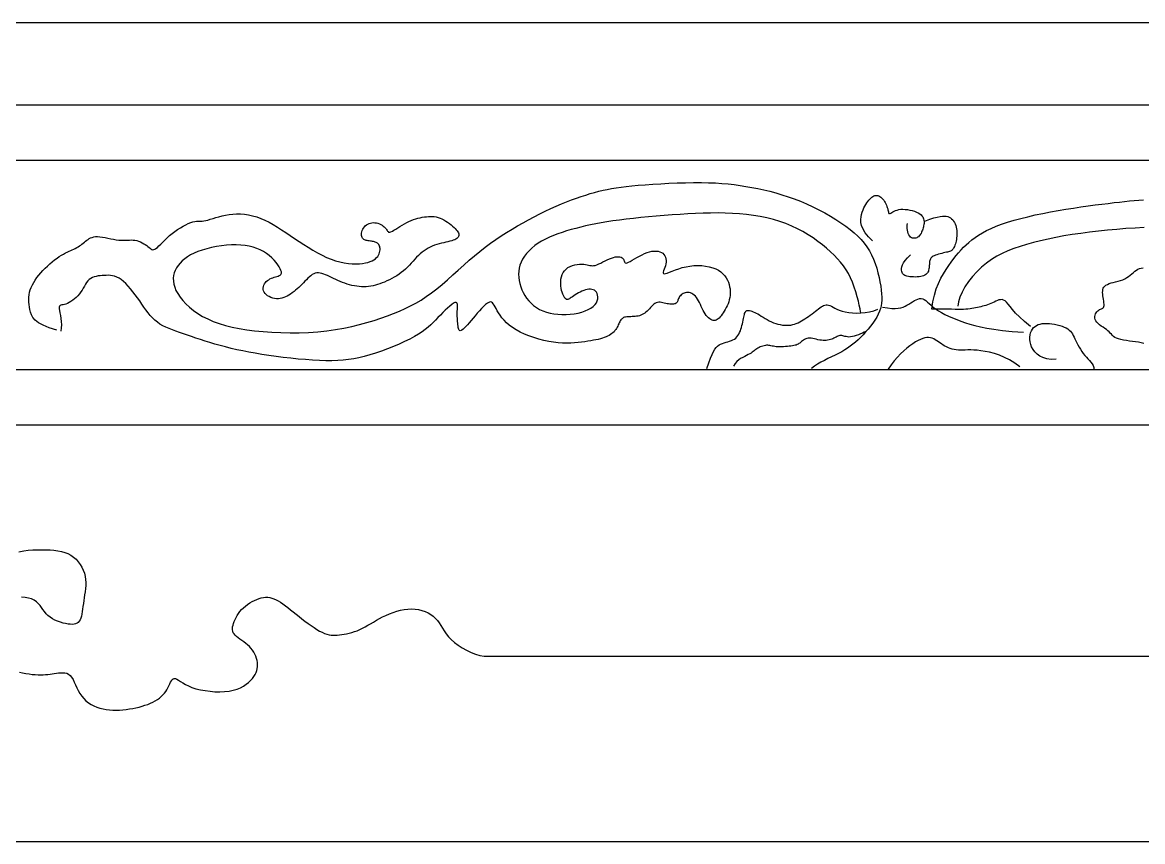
# Model space of a CAD drawing. Extents: x 1546 to 2300, y 2585 to 3453.
# Drawn here: x 1722.9 to 1977.7, y 2585 to 2771.3 of the extents above; entities that cross this region are included whole.
import ezdxf

# ---------------------------------------------------------------- set-up
doc = ezdxf.new("R2010")
doc.units = 0
doc.header["$LTSCALE"] = 100
doc.header["$MEASUREMENT"] = 0
doc.layers.add('4', color=4, linetype='CONTINUOUS')
doc.layers.add('7', color=7, linetype='CONTINUOUS')

msp = doc.modelspace()

# ---------------------------------------------------------------- linework, layer by layer
at = {"layer": '4'}
for p, q in [((1598.22, 2771.31), (2248.08, 2771.31)), ((1583.27, 2752.57), (2263.03, 2752.57)), ((1598.22, 2739.99), (2248.08, 2739.99)), ((1598.22, 2692.38), (2248.08, 2692.38)), ((1583.27, 2679.8), (2263.03, 2679.8)), ((1827.96, 2627.15), (2018.34, 2627.15)), ((1551.33, 2584.98), (2294.97, 2584.98))]:
    msp.add_line(p, q, dxfattribs=at)
for points in [[(1722.16, 2650.88), (1723.23, 2651.09), (1724.28, 2651.23), (1725.32, 2651.31), (1726.33, 2651.36), (1727.33, 2651.37), (1728.29, 2651.36), (1729.22, 2651.32), (1730.12, 2651.25), (1730.98, 2651.13), (1731.8, 2650.97), (1732.57, 2650.75), (1733.29, 2650.47), (1733.96, 2650.12), (1734.58, 2649.69), (1735.15, 2649.19), (1735.65, 2648.63), (1736.09, 2648.03), (1736.47, 2647.38), (1736.79, 2646.71), (1737.03, 2646.02), (1737.2, 2645.31), (1737.31, 2644.61), (1737.35, 2643.91), (1737.33, 2643.21), (1737.28, 2642.51), (1737.2, 2641.82), (1737.1, 2641.13), (1736.99, 2640.45), (1736.89, 2639.78), (1736.8, 2639.12), (1736.72, 2638.48), (1736.63, 2637.86), (1736.55, 2637.28), (1736.46, 2636.73), (1736.35, 2636.23), (1736.21, 2635.78), (1736.05, 2635.4), (1735.86, 2635.08), (1735.63, 2634.82), (1735.36, 2634.63), (1735.05, 2634.5), (1734.69, 2634.41), (1734.29, 2634.38), (1733.84, 2634.4), (1733.34, 2634.46), (1732.78, 2634.55), (1732.19, 2634.69), (1731.58, 2634.87), (1730.96, 2635.09), (1730.35, 2635.35), (1729.77, 2635.65), (1729.22, 2636), (1728.74, 2636.39), (1728.32, 2636.82), (1727.96, 2637.28), (1727.62, 2637.76), (1727.29, 2638.23), (1726.95, 2638.7), (1726.56, 2639.14), (1726.12, 2639.54), (1725.6, 2639.89), (1724.99, 2640.16), (1724.29, 2640.37), (1723.54, 2640.5), (1722.74, 2640.56)], [(1722.25, 2623.52), (1722.98, 2623.34), (1723.72, 2623.2), (1724.46, 2623.1), (1725.18, 2623.02), (1725.87, 2622.97), (1726.51, 2622.94), (1727.11, 2622.93), (1727.67, 2622.94), (1728.21, 2622.96), (1728.72, 2623), (1729.22, 2623.05), (1729.71, 2623.11), (1730.2, 2623.18), (1730.69, 2623.26), (1731.18, 2623.34), (1731.67, 2623.39), (1732.14, 2623.4), (1732.6, 2623.37), (1733.03, 2623.26), (1733.44, 2623.06), (1733.81, 2622.77), (1734.14, 2622.36), (1734.45, 2621.85), (1734.74, 2621.28), (1735.04, 2620.65), (1735.34, 2619.99), (1735.66, 2619.33), (1736.02, 2618.68), (1736.42, 2618.07), (1736.88, 2617.51), (1737.39, 2617.01), (1737.95, 2616.56), (1738.56, 2616.18), (1739.19, 2615.84), (1739.87, 2615.56), (1740.56, 2615.33), (1741.28, 2615.14), (1742.01, 2615.01), (1742.75, 2614.92), (1743.51, 2614.88), (1744.26, 2614.87), (1745.02, 2614.9), (1745.78, 2614.95), (1746.54, 2615.04), (1747.29, 2615.14), (1748.03, 2615.27), (1748.75, 2615.42), (1749.46, 2615.58), (1750.15, 2615.77), (1750.81, 2615.98), (1751.45, 2616.2), (1752.05, 2616.45), (1752.62, 2616.71), (1753.15, 2616.99), (1753.64, 2617.3), (1754.09, 2617.62), (1754.5, 2617.96), (1754.88, 2618.33), (1755.23, 2618.71), (1755.53, 2619.11), (1755.8, 2619.53), (1756.04, 2619.97), (1756.26, 2620.41), (1756.45, 2620.83), (1756.64, 2621.22), (1756.83, 2621.56), (1757.02, 2621.83), (1757.24, 2622.01), (1757.48, 2622.09), (1757.75, 2622.05), (1758.07, 2621.91), (1758.44, 2621.69), (1758.88, 2621.4), (1759.39, 2621.08), (1760, 2620.73), (1760.69, 2620.38), (1761.5, 2620.05), (1762.42, 2619.76), (1763.42, 2619.51), (1764.5, 2619.31), (1765.61, 2619.16), (1766.74, 2619.08), (1767.86, 2619.05), (1768.94, 2619.1), (1769.96, 2619.22), (1770.9, 2619.41), (1771.75, 2619.67), (1772.52, 2619.99), (1773.21, 2620.36), (1773.82, 2620.76), (1774.36, 2621.19), (1774.84, 2621.64), (1775.24, 2622.09), (1775.58, 2622.53), (1775.86, 2622.98), (1776.08, 2623.42), (1776.25, 2623.87), (1776.36, 2624.31), (1776.42, 2624.77), (1776.43, 2625.22), (1776.39, 2625.69), (1776.31, 2626.16), (1776.19, 2626.64), (1776.02, 2627.12), (1775.81, 2627.59), (1775.56, 2628.06), (1775.27, 2628.51), (1774.93, 2628.94), (1774.56, 2629.34), (1774.15, 2629.72), (1773.72, 2630.07), (1773.27, 2630.4), (1772.82, 2630.72), (1772.39, 2631.02), (1771.99, 2631.32), (1771.63, 2631.61), (1771.32, 2631.9), (1771.08, 2632.2), (1770.9, 2632.5), (1770.79, 2632.81), (1770.73, 2633.14), (1770.72, 2633.48), (1770.76, 2633.84), (1770.84, 2634.21), (1770.96, 2634.61), (1771.11, 2635.04), (1771.3, 2635.48), (1771.52, 2635.93), (1771.79, 2636.39), (1772.08, 2636.85), (1772.42, 2637.3), (1772.79, 2637.74), (1773.2, 2638.16), (1773.65, 2638.56), (1774.13, 2638.93), (1774.64, 2639.27), (1775.16, 2639.58), (1775.69, 2639.85), (1776.23, 2640.08), (1776.76, 2640.27), (1777.28, 2640.41), (1777.78, 2640.5), (1778.26, 2640.54), (1778.74, 2640.54), (1779.21, 2640.48), (1779.68, 2640.37), (1780.16, 2640.21), (1780.64, 2640), (1781.14, 2639.73), (1781.66, 2639.41), (1782.2, 2639.04), (1782.76, 2638.63), (1783.34, 2638.19), (1783.94, 2637.72), (1784.55, 2637.22), (1785.19, 2636.7), (1785.85, 2636.18), (1786.52, 2635.65), (1787.21, 2635.12), (1787.9, 2634.61), (1788.58, 2634.12), (1789.26, 2633.67), (1789.91, 2633.25), (1790.54, 2632.88), (1791.12, 2632.58), (1791.67, 2632.34), (1792.18, 2632.16), (1792.67, 2632.03), (1793.14, 2631.96), (1793.61, 2631.92), (1794.07, 2631.92), (1794.55, 2631.95), (1795.04, 2632), (1795.57, 2632.07), (1796.11, 2632.15), (1796.68, 2632.26), (1797.27, 2632.39), (1797.87, 2632.54), (1798.47, 2632.73), (1799.08, 2632.95), (1799.69, 2633.2), (1800.3, 2633.5), (1800.91, 2633.82), (1801.52, 2634.17), (1802.14, 2634.54), (1802.78, 2634.92), (1803.45, 2635.31), (1804.14, 2635.7), (1804.87, 2636.08), (1805.63, 2636.44), (1806.42, 2636.78), (1807.24, 2637.09), (1808.08, 2637.36), (1808.92, 2637.59), (1809.77, 2637.76), (1810.62, 2637.86), (1811.45, 2637.9), (1812.26, 2637.86), (1813.05, 2637.75), (1813.8, 2637.57), (1814.52, 2637.32), (1815.19, 2637.01), (1815.81, 2636.65), (1816.38, 2636.23), (1816.88, 2635.76), (1817.32, 2635.25), (1817.72, 2634.7), (1818.09, 2634.12), (1818.47, 2633.51), (1818.87, 2632.89), (1819.33, 2632.24), (1819.86, 2631.59), (1820.49, 2630.93), (1821.23, 2630.28), (1822.07, 2629.65), (1822.99, 2629.05), (1823.97, 2628.5), (1824.98, 2628.02), (1825.99, 2627.63), (1826.99, 2627.33), (1827.96, 2627.15)]]:
    msp.add_lwpolyline(points, dxfattribs=at)
at = {"layer": '7'}
for points in [[(1730.76, 2701.34), (1729.01, 2701.87), (1727.64, 2702.42), (1726.61, 2703), (1725.86, 2703.59), (1725.34, 2704.18), (1724.99, 2704.79), (1724.78, 2705.39), (1724.64, 2705.98), (1724.53, 2706.57), (1724.45, 2707.14), (1724.4, 2707.7), (1724.38, 2708.26), (1724.4, 2708.82), (1724.46, 2709.37), (1724.57, 2709.92), (1724.73, 2710.47), (1724.94, 2711.03), (1725.2, 2711.58), (1725.51, 2712.14), (1725.86, 2712.7), (1726.25, 2713.25), (1726.67, 2713.8), (1727.13, 2714.33), (1727.61, 2714.87), (1728.12, 2715.38), (1728.65, 2715.89), (1729.19, 2716.37), (1729.73, 2716.83), (1730.27, 2717.27), (1730.81, 2717.67), (1731.32, 2718.03), (1731.82, 2718.35), (1732.29, 2718.63), (1732.73, 2718.86), (1733.15, 2719.07), (1733.55, 2719.25), (1733.93, 2719.42), (1734.29, 2719.58), (1734.64, 2719.74), (1734.97, 2719.9), (1735.29, 2720.08), (1735.6, 2720.27), (1735.9, 2720.47), (1736.2, 2720.67), (1736.49, 2720.89), (1736.77, 2721.1), (1737.05, 2721.32), (1737.32, 2721.53), (1737.59, 2721.74), (1737.86, 2721.94), (1738.15, 2722.13), (1738.46, 2722.29), (1738.79, 2722.42), (1739.16, 2722.52), (1739.58, 2722.58), (1740.05, 2722.59), (1740.57, 2722.55), (1741.15, 2722.47), (1741.75, 2722.36), (1742.38, 2722.24), (1743.02, 2722.1), (1743.66, 2721.98), (1744.27, 2721.87), (1744.86, 2721.8), (1745.41, 2721.76), (1745.92, 2721.75), (1746.4, 2721.77), (1746.86, 2721.79), (1747.29, 2721.81), (1747.72, 2721.82), (1748.13, 2721.81), (1748.54, 2721.76), (1748.95, 2721.67), (1749.36, 2721.53), (1749.77, 2721.37), (1750.16, 2721.18), (1750.54, 2720.97), (1750.89, 2720.76), (1751.21, 2720.54), (1751.5, 2720.32), (1751.75, 2720.11), (1751.97, 2719.93), (1752.18, 2719.78), (1752.38, 2719.67), (1752.58, 2719.61), (1752.8, 2719.62), (1753.04, 2719.7), (1753.32, 2719.86), (1753.64, 2720.12), (1754, 2720.46), (1754.41, 2720.86), (1754.86, 2721.32), (1755.34, 2721.8), (1755.86, 2722.31), (1756.41, 2722.82), (1756.99, 2723.31), (1757.6, 2723.78), (1758.23, 2724.21), (1758.86, 2724.61), (1759.49, 2724.97), (1760.1, 2725.29), (1760.67, 2725.55), (1761.21, 2725.77), (1761.7, 2725.92), (1762.12, 2726.02), (1762.5, 2726.08), (1762.84, 2726.1), (1763.17, 2726.1), (1763.5, 2726.1), (1763.85, 2726.12), (1764.23, 2726.15), (1764.65, 2726.23), (1765.14, 2726.35), (1765.68, 2726.52), (1766.29, 2726.71), (1766.94, 2726.91), (1767.63, 2727.12), (1768.37, 2727.32), (1769.15, 2727.49), (1769.96, 2727.63), (1770.8, 2727.72), (1771.66, 2727.75), (1772.55, 2727.73), (1773.45, 2727.66), (1774.36, 2727.52), (1775.29, 2727.32), (1776.23, 2727.05), (1777.16, 2726.72), (1778.1, 2726.32), (1779.04, 2725.85), (1779.99, 2725.33), (1780.94, 2724.76), (1781.9, 2724.15), (1782.87, 2723.51), (1783.86, 2722.85), (1784.86, 2722.17), (1785.88, 2721.49), (1786.91, 2720.81), (1787.95, 2720.15), (1789, 2719.51), (1790.05, 2718.91), (1791.09, 2718.36), (1792.13, 2717.86), (1793.16, 2717.44), (1794.18, 2717.1), (1795.17, 2716.83), (1796.14, 2716.63), (1797.07, 2716.5), (1797.95, 2716.42), (1798.79, 2716.4), (1799.57, 2716.43), (1800.29, 2716.49), (1800.94, 2716.6), (1801.52, 2716.73), (1802.03, 2716.9), (1802.48, 2717.09), (1802.88, 2717.31), (1803.22, 2717.55), (1803.5, 2717.81), (1803.74, 2718.08), (1803.93, 2718.37), (1804.08, 2718.67), (1804.18, 2718.98), (1804.25, 2719.28), (1804.28, 2719.57), (1804.28, 2719.85), (1804.25, 2720.12), (1804.2, 2720.36), (1804.11, 2720.57), (1804.01, 2720.76), (1803.88, 2720.92), (1803.73, 2721.06), (1803.57, 2721.17), (1803.38, 2721.27), (1803.19, 2721.35), (1802.98, 2721.42), (1802.76, 2721.47), (1802.54, 2721.51), (1802.31, 2721.54), (1802.07, 2721.57), (1801.84, 2721.6), (1801.61, 2721.63), (1801.38, 2721.67), (1801.16, 2721.72), (1800.95, 2721.78), (1800.76, 2721.87), (1800.58, 2721.96), (1800.43, 2722.08), (1800.29, 2722.23), (1800.19, 2722.4), (1800.11, 2722.59), (1800.06, 2722.82), (1800.05, 2723.07), (1800.08, 2723.35), (1800.14, 2723.65), (1800.23, 2723.95), (1800.36, 2724.25), (1800.52, 2724.54), (1800.71, 2724.81), (1800.93, 2725.05), (1801.19, 2725.26), (1801.48, 2725.44), (1801.78, 2725.57), (1802.11, 2725.67), (1802.44, 2725.74), (1802.78, 2725.76), (1803.13, 2725.75), (1803.47, 2725.7), (1803.81, 2725.61), (1804.14, 2725.48), (1804.45, 2725.33), (1804.74, 2725.16), (1805.01, 2724.97), (1805.25, 2724.78), (1805.46, 2724.57), (1805.64, 2724.37), (1805.77, 2724.18), (1805.89, 2724), (1805.99, 2723.84), (1806.09, 2723.72), (1806.21, 2723.63), (1806.35, 2723.59), (1806.53, 2723.61), (1806.77, 2723.69), (1807.08, 2723.84), (1807.44, 2724.04), (1807.85, 2724.29), (1808.3, 2724.57), (1808.78, 2724.88), (1809.29, 2725.19), (1809.81, 2725.49), (1810.34, 2725.77), (1810.86, 2726.03), (1811.38, 2726.25), (1811.89, 2726.45), (1812.4, 2726.62), (1812.9, 2726.76), (1813.4, 2726.88), (1813.88, 2726.98), (1814.36, 2727.06), (1814.82, 2727.12), (1815.27, 2727.16), (1815.72, 2727.18), (1816.17, 2727.17), (1816.6, 2727.13), (1817.04, 2727.06), (1817.48, 2726.94), (1817.92, 2726.8), (1818.36, 2726.6), (1818.8, 2726.38), (1819.23, 2726.12), (1819.65, 2725.85), (1820.06, 2725.56), (1820.44, 2725.26), (1820.79, 2724.96), (1821.1, 2724.67), (1821.38, 2724.4), (1821.62, 2724.13), (1821.82, 2723.88), (1821.98, 2723.65), (1822.1, 2723.42), (1822.18, 2723.21), (1822.21, 2723.01), (1822.2, 2722.82), (1822.15, 2722.64), (1822.06, 2722.47), (1821.92, 2722.31), (1821.74, 2722.16), (1821.52, 2722.02), (1821.25, 2721.89), (1820.93, 2721.76), (1820.57, 2721.64), (1820.17, 2721.53), (1819.72, 2721.43), (1819.25, 2721.32), (1818.75, 2721.2), (1818.23, 2721.08), (1817.71, 2720.95), (1817.19, 2720.79), (1816.67, 2720.62), (1816.16, 2720.42), (1815.67, 2720.2), (1815.19, 2719.95), (1814.73, 2719.68), (1814.28, 2719.38), (1813.84, 2719.05), (1813.41, 2718.7), (1812.99, 2718.31), (1812.58, 2717.9), (1812.18, 2717.47), (1811.78, 2717.02), (1811.37, 2716.56), (1810.96, 2716.11), (1810.53, 2715.65), (1810.09, 2715.21), (1809.62, 2714.79), (1809.12, 2714.39), (1808.6, 2714.01), (1808.06, 2713.66), (1807.51, 2713.34), (1806.96, 2713.03), (1806.4, 2712.75), (1805.84, 2712.49), (1805.29, 2712.25), (1804.76, 2712.04), (1804.24, 2711.84), (1803.72, 2711.67), (1803.21, 2711.52), (1802.71, 2711.4), (1802.2, 2711.3), (1801.68, 2711.23), (1801.16, 2711.19), (1800.63, 2711.18), (1800.09, 2711.19), (1799.55, 2711.23), (1799, 2711.3), (1798.44, 2711.39), (1797.89, 2711.5), (1797.35, 2711.64), (1796.8, 2711.8), (1796.27, 2711.98), (1795.74, 2712.18), (1795.22, 2712.39), (1794.71, 2712.61), (1794.21, 2712.83), (1793.72, 2713.06), (1793.25, 2713.28), (1792.78, 2713.5), (1792.34, 2713.71), (1791.9, 2713.9), (1791.48, 2714.06), (1791.07, 2714.19), (1790.68, 2714.29), (1790.29, 2714.33), (1789.92, 2714.33), (1789.56, 2714.26), (1789.21, 2714.13), (1788.87, 2713.94), (1788.53, 2713.7), (1788.2, 2713.42), (1787.87, 2713.1), (1787.54, 2712.77), (1787.21, 2712.42), (1786.87, 2712.06), (1786.52, 2711.71), (1786.17, 2711.36), (1785.82, 2711.02), (1785.45, 2710.69), (1785.08, 2710.38), (1784.71, 2710.08), (1784.33, 2709.79), (1783.95, 2709.52), (1783.56, 2709.28), (1783.17, 2709.06), (1782.78, 2708.87), (1782.38, 2708.71), (1781.98, 2708.59), (1781.57, 2708.5), (1781.15, 2708.46), (1780.73, 2708.46), (1780.3, 2708.52), (1779.87, 2708.62), (1779.46, 2708.76), (1779.07, 2708.93), (1778.71, 2709.14), (1778.39, 2709.39), (1778.13, 2709.65), (1777.92, 2709.94), (1777.79, 2710.25), (1777.72, 2710.57), (1777.71, 2710.89), (1777.76, 2711.21), (1777.86, 2711.53), (1778, 2711.83), (1778.19, 2712.11), (1778.41, 2712.37), (1778.67, 2712.59), (1778.95, 2712.79), (1779.25, 2712.96), (1779.57, 2713.11), (1779.88, 2713.24), (1780.2, 2713.35), (1780.51, 2713.45), (1780.8, 2713.54), (1781.08, 2713.62), (1781.32, 2713.71), (1781.53, 2713.81), (1781.69, 2713.93), (1781.8, 2714.09), (1781.85, 2714.29), (1781.84, 2714.55), (1781.75, 2714.87), (1781.58, 2715.25), (1781.34, 2715.7), (1781.02, 2716.2), (1780.63, 2716.72), (1780.17, 2717.25), (1779.66, 2717.78), (1779.08, 2718.29), (1778.45, 2718.77), (1777.77, 2719.2), (1777.04, 2719.57), (1776.26, 2719.9), (1775.43, 2720.17), (1774.55, 2720.39), (1773.62, 2720.55), (1772.63, 2720.65), (1771.59, 2720.7), (1770.5, 2720.68), (1769.38, 2720.61), (1768.23, 2720.48), (1767.09, 2720.31), (1765.96, 2720.09), (1764.87, 2719.82), (1763.84, 2719.52), (1762.87, 2719.18), (1761.99, 2718.81), (1761.2, 2718.41), (1760.48, 2717.98), (1759.85, 2717.53), (1759.29, 2717.04), (1758.8, 2716.54), (1758.38, 2716.02), (1758.02, 2715.47), (1757.72, 2714.91), (1757.49, 2714.33), (1757.34, 2713.72), (1757.26, 2713.1), (1757.27, 2712.45), (1757.37, 2711.78), (1757.57, 2711.08), (1757.87, 2710.36), (1758.28, 2709.61), (1758.79, 2708.84), (1759.41, 2708.06), (1760.13, 2707.29), (1760.95, 2706.53), (1761.85, 2705.8), (1762.85, 2705.1), (1763.93, 2704.45), (1765.1, 2703.85), (1766.35, 2703.31), (1767.68, 2702.82), (1769.11, 2702.39), (1770.63, 2702.01), (1772.24, 2701.67), (1773.95, 2701.39), (1775.76, 2701.15), (1777.67, 2700.97), (1779.66, 2700.82), (1781.72, 2700.74), (1783.81, 2700.7), (1785.92, 2700.72), (1788.02, 2700.8), (1790.1, 2700.95), (1792.14, 2701.15), (1794.11, 2701.43), (1796.01, 2701.76), (1797.84, 2702.15), (1799.61, 2702.58), (1801.3, 2703.04), (1802.92, 2703.53), (1804.47, 2704.04), (1805.94, 2704.56), (1807.34, 2705.09), (1808.68, 2705.64), (1809.96, 2706.2), (1811.2, 2706.81), (1812.42, 2707.46), (1813.61, 2708.16), (1814.8, 2708.94), (1815.99, 2709.79), (1817.19, 2710.73), (1818.4, 2711.73), (1819.62, 2712.79), (1820.85, 2713.89), (1822.08, 2714.99), (1823.31, 2716.1), (1824.54, 2717.19), (1825.77, 2718.24), (1826.99, 2719.23), (1828.2, 2720.17), (1829.41, 2721.07), (1830.63, 2721.92), (1831.85, 2722.74), (1833.07, 2723.52), (1834.3, 2724.28), (1835.55, 2725.02), (1836.81, 2725.73), (1838.07, 2726.42), (1839.34, 2727.1), (1840.6, 2727.74), (1841.86, 2728.36), (1843.1, 2728.95), (1844.32, 2729.5), (1845.52, 2730.01), (1846.68, 2730.49), (1847.82, 2730.93), (1848.92, 2731.34), (1850, 2731.71), (1851.05, 2732.05), (1852.07, 2732.36), (1853.07, 2732.64), (1854.05, 2732.89), (1855.01, 2733.12), (1855.97, 2733.33), (1856.95, 2733.52), (1857.99, 2733.69), (1859.09, 2733.85), (1860.28, 2733.99), (1861.58, 2734.13), (1863.02, 2734.26), (1864.61, 2734.39), (1866.32, 2734.51), (1868.13, 2734.62), (1869.99, 2734.71), (1871.88, 2734.79), (1873.76, 2734.85), (1875.59, 2734.88), (1877.35, 2734.88), (1879, 2734.85), (1880.56, 2734.79), (1882.04, 2734.69), (1883.46, 2734.57), (1884.83, 2734.42), (1886.17, 2734.23), (1887.5, 2734.02), (1888.82, 2733.78), (1890.17, 2733.52), (1891.53, 2733.22), (1892.9, 2732.89), (1894.29, 2732.52), (1895.68, 2732.11), (1897.08, 2731.66), (1898.48, 2731.16), (1899.89, 2730.61), (1901.3, 2730.01), (1902.69, 2729.36), (1904.06, 2728.67), (1905.4, 2727.96), (1906.69, 2727.22), (1907.93, 2726.46), (1909.1, 2725.7), (1910.18, 2724.94), (1911.19, 2724.19), (1912.1, 2723.43), (1912.94, 2722.67), (1913.7, 2721.9), (1914.38, 2721.09), (1915, 2720.26), (1915.56, 2719.38), (1916.05, 2718.45), (1916.5, 2717.47), (1916.89, 2716.45), (1917.23, 2715.4), (1917.52, 2714.35), (1917.77, 2713.31), (1917.98, 2712.3), (1918.14, 2711.33), (1918.27, 2710.43), (1918.36, 2709.6), (1918.41, 2708.84), (1918.41, 2708.14), (1918.36, 2707.47), (1918.26, 2706.83), (1918.1, 2706.21), (1917.88, 2705.59), (1917.59, 2704.95), (1917.23, 2704.29), (1916.81, 2703.61), (1916.34, 2702.92), (1915.83, 2702.23), (1915.28, 2701.55), (1914.71, 2700.89), (1914.13, 2700.26), (1913.55, 2699.66), (1912.98, 2699.11), (1912.41, 2698.59), (1911.83, 2698.11), (1911.23, 2697.66), (1910.62, 2697.23), (1909.97, 2696.81), (1909.29, 2696.41), (1908.57, 2696.02), (1907.79, 2695.63), (1906.98, 2695.23), (1906.15, 2694.83), (1905.33, 2694.42), (1904.53, 2694), (1903.76, 2693.56), (1903.05, 2693.1), (1902.41, 2692.61)], [(1916.28, 2721.61), (1915.33, 2722.57), (1914.61, 2723.47), (1914.12, 2724.3), (1913.81, 2725.08), (1913.66, 2725.79), (1913.62, 2726.46), (1913.68, 2727.08), (1913.8, 2727.65), (1913.95, 2728.18), (1914.12, 2728.67), (1914.32, 2729.12), (1914.53, 2729.53), (1914.75, 2729.91), (1914.98, 2730.26), (1915.21, 2730.58), (1915.44, 2730.86), (1915.67, 2731.12), (1915.9, 2731.35), (1916.13, 2731.55), (1916.35, 2731.71), (1916.57, 2731.84), (1916.8, 2731.92), (1917.03, 2731.97), (1917.26, 2731.97), (1917.49, 2731.92), (1917.72, 2731.83), (1917.96, 2731.7), (1918.19, 2731.53), (1918.41, 2731.33), (1918.62, 2731.11), (1918.82, 2730.86), (1919, 2730.6), (1919.17, 2730.32), (1919.31, 2730.03), (1919.44, 2729.74), (1919.55, 2729.45), (1919.65, 2729.17), (1919.73, 2728.9), (1919.79, 2728.66), (1919.84, 2728.43), (1919.88, 2728.24), (1919.9, 2728.08), (1919.93, 2727.96), (1919.96, 2727.87), (1920.01, 2727.81), (1920.07, 2727.79), (1920.16, 2727.81), (1920.28, 2727.86), (1920.44, 2727.95), (1920.64, 2728.07), (1920.89, 2728.21), (1921.17, 2728.36), (1921.49, 2728.5), (1921.86, 2728.62), (1922.26, 2728.72), (1922.71, 2728.79), (1923.2, 2728.81), (1923.73, 2728.78), (1924.26, 2728.72), (1924.8, 2728.62), (1925.33, 2728.49), (1925.83, 2728.34), (1926.29, 2728.16), (1926.69, 2727.97), (1927.03, 2727.77), (1927.31, 2727.55), (1927.53, 2727.32), (1927.7, 2727.09), (1927.82, 2726.85), (1927.91, 2726.6), (1927.97, 2726.35), (1927.99, 2726.09), (1928, 2725.84), (1927.99, 2725.58), (1927.96, 2725.32), (1927.91, 2725.06), (1927.86, 2724.8), (1927.79, 2724.55), (1927.71, 2724.29), (1927.62, 2724.04), (1927.52, 2723.8), (1927.42, 2723.56), (1927.31, 2723.33), (1927.18, 2723.11), (1927.05, 2722.91), (1926.89, 2722.73), (1926.72, 2722.57), (1926.54, 2722.43), (1926.33, 2722.32), (1926.1, 2722.24), (1925.87, 2722.2), (1925.63, 2722.2), (1925.4, 2722.24), (1925.17, 2722.34), (1924.95, 2722.49), (1924.75, 2722.7), (1924.57, 2722.97), (1924.41, 2723.29), (1924.29, 2723.65), (1924.2, 2724.03), (1924.15, 2724.43), (1924.13, 2724.83), (1924.16, 2725.22), (1924.24, 2725.59)], [(1929.8, 2706.12), (1930.02, 2707.78), (1930.35, 2709.3), (1930.78, 2710.69), (1931.28, 2711.95), (1931.83, 2713.1), (1932.42, 2714.15), (1933.03, 2715.11), (1933.63, 2716), (1934.2, 2716.81), (1934.76, 2717.57), (1935.31, 2718.27), (1935.86, 2718.93), (1936.41, 2719.56), (1936.99, 2720.15), (1937.59, 2720.72), (1938.22, 2721.28), (1938.9, 2721.83), (1939.63, 2722.38), (1940.42, 2722.91), (1941.29, 2723.44), (1942.23, 2723.95), (1943.27, 2724.45), (1944.4, 2724.94), (1945.65, 2725.41), (1947, 2725.87), (1948.46, 2726.3), (1950.01, 2726.72), (1951.63, 2727.12), (1953.3, 2727.51), (1955.02, 2727.87), (1956.75, 2728.21), (1958.5, 2728.52), (1960.25, 2728.82), (1961.97, 2729.09), (1963.66, 2729.34), (1965.31, 2729.57), (1966.9, 2729.79), (1968.42, 2729.98), (1969.86, 2730.15), (1971.21, 2730.31), (1972.45, 2730.45), (1973.61, 2730.58), (1974.71, 2730.69), (1975.78, 2730.78), (1976.85, 2730.87), (1977.93, 2730.94)], [(1913.63, 2705.22), (1913.56, 2705.58), (1913.45, 2706.17), (1913.28, 2706.96), (1913.06, 2707.89), (1912.8, 2708.92), (1912.49, 2710.01), (1912.13, 2711.12), (1911.73, 2712.19), (1911.29, 2713.21), (1910.8, 2714.16), (1910.26, 2715.06), (1909.67, 2715.92), (1909.02, 2716.74), (1908.32, 2717.55), (1907.56, 2718.34), (1906.73, 2719.13), (1905.84, 2719.93), (1904.88, 2720.72), (1903.86, 2721.51), (1902.78, 2722.28), (1901.65, 2723.02), (1900.45, 2723.72), (1899.21, 2724.38), (1897.91, 2724.99), (1896.56, 2725.54), (1895.17, 2726.02), (1893.74, 2726.45), (1892.26, 2726.82), (1890.75, 2727.14), (1889.21, 2727.4), (1887.64, 2727.61), (1886.05, 2727.76), (1884.44, 2727.87), (1882.8, 2727.94), (1881.14, 2727.96), (1879.46, 2727.95), (1877.76, 2727.9), (1876.04, 2727.83), (1874.29, 2727.74), (1872.51, 2727.63), (1870.72, 2727.51), (1868.91, 2727.38), (1867.11, 2727.23), (1865.33, 2727.08), (1863.59, 2726.91), (1861.89, 2726.73), (1860.26, 2726.55), (1858.71, 2726.36), (1857.25, 2726.15), (1855.88, 2725.94), (1854.58, 2725.72), (1853.34, 2725.49), (1852.16, 2725.25), (1851.02, 2725), (1849.92, 2724.74), (1848.83, 2724.46), (1847.77, 2724.17), (1846.72, 2723.87), (1845.69, 2723.55), (1844.68, 2723.21), (1843.71, 2722.84), (1842.78, 2722.44), (1841.88, 2722.01), (1841.03, 2721.55), (1840.23, 2721.06), (1839.48, 2720.53), (1838.79, 2719.96), (1838.16, 2719.37), (1837.6, 2718.76), (1837.11, 2718.12), (1836.69, 2717.47), (1836.36, 2716.8), (1836.1, 2716.11), (1835.92, 2715.42), (1835.82, 2714.72), (1835.78, 2714.02), (1835.82, 2713.31), (1835.91, 2712.6), (1836.06, 2711.9), (1836.27, 2711.2), (1836.52, 2710.51), (1836.83, 2709.84), (1837.19, 2709.19), (1837.61, 2708.56), (1838.08, 2707.97), (1838.61, 2707.41), (1839.19, 2706.9), (1839.84, 2706.45), (1840.55, 2706.04), (1841.31, 2705.7), (1842.12, 2705.42), (1842.96, 2705.19), (1843.84, 2705.02), (1844.74, 2704.91), (1845.66, 2704.86), (1846.59, 2704.86), (1847.51, 2704.92), (1848.42, 2705.04), (1849.3, 2705.2), (1850.14, 2705.42), (1850.91, 2705.68), (1851.62, 2705.99), (1852.24, 2706.33), (1852.76, 2706.71), (1853.17, 2707.12), (1853.47, 2707.55), (1853.67, 2707.99), (1853.78, 2708.43), (1853.81, 2708.86), (1853.77, 2709.26), (1853.67, 2709.62), (1853.51, 2709.93), (1853.3, 2710.18), (1853.06, 2710.37), (1852.78, 2710.5), (1852.47, 2710.59), (1852.13, 2710.62), (1851.77, 2710.61), (1851.39, 2710.55), (1851, 2710.45), (1850.6, 2710.32), (1850.19, 2710.16), (1849.79, 2709.97), (1849.4, 2709.77), (1849.03, 2709.55), (1848.67, 2709.33), (1848.34, 2709.12), (1848.04, 2708.91), (1847.78, 2708.72), (1847.55, 2708.56), (1847.34, 2708.42), (1847.15, 2708.32), (1846.98, 2708.27), (1846.82, 2708.26), (1846.66, 2708.31), (1846.5, 2708.43), (1846.33, 2708.61), (1846.16, 2708.86), (1845.99, 2709.16), (1845.83, 2709.52), (1845.69, 2709.92), (1845.56, 2710.36), (1845.46, 2710.83), (1845.4, 2711.33), (1845.37, 2711.86), (1845.38, 2712.39), (1845.43, 2712.92), (1845.54, 2713.44), (1845.71, 2713.94), (1845.93, 2714.41), (1846.23, 2714.83), (1846.59, 2715.21), (1847.02, 2715.53), (1847.51, 2715.79), (1848.03, 2715.99), (1848.58, 2716.14), (1849.13, 2716.25), (1849.67, 2716.31), (1850.18, 2716.33), (1850.64, 2716.31), (1851.04, 2716.26), (1851.39, 2716.2), (1851.7, 2716.12), (1851.99, 2716.05), (1852.27, 2715.99), (1852.55, 2715.97), (1852.86, 2715.98), (1853.2, 2716.05), (1853.59, 2716.18), (1854.01, 2716.36), (1854.47, 2716.58), (1854.95, 2716.82), (1855.45, 2717.07), (1855.94, 2717.31), (1856.43, 2717.53), (1856.9, 2717.72), (1857.35, 2717.86), (1857.78, 2717.96), (1858.16, 2718), (1858.52, 2718.01), (1858.83, 2717.97), (1859.11, 2717.9), (1859.33, 2717.78), (1859.51, 2717.63), (1859.63, 2717.45), (1859.72, 2717.26), (1859.79, 2717.06), (1859.86, 2716.88), (1859.94, 2716.73), (1860.06, 2716.62), (1860.23, 2716.58), (1860.48, 2716.62), (1860.8, 2716.75), (1861.19, 2716.95), (1861.65, 2717.21), (1862.16, 2717.51), (1862.71, 2717.83), (1863.28, 2718.16), (1863.86, 2718.46), (1864.44, 2718.73), (1865.02, 2718.96), (1865.57, 2719.12), (1866.1, 2719.24), (1866.61, 2719.3), (1867.09, 2719.3), (1867.53, 2719.26), (1867.93, 2719.15), (1868.28, 2719), (1868.59, 2718.79), (1868.84, 2718.54), (1869.05, 2718.24), (1869.2, 2717.91), (1869.3, 2717.55), (1869.35, 2717.17), (1869.35, 2716.77), (1869.29, 2716.36), (1869.19, 2715.94), (1869.05, 2715.54), (1868.91, 2715.16), (1868.78, 2714.82), (1868.69, 2714.53), (1868.67, 2714.31), (1868.73, 2714.16), (1868.9, 2714.11), (1869.19, 2714.16), (1869.61, 2714.3), (1870.13, 2714.5), (1870.74, 2714.74), (1871.44, 2715.01), (1872.2, 2715.28), (1873.02, 2715.53), (1873.88, 2715.74), (1874.77, 2715.89), (1875.67, 2715.98), (1876.58, 2716.01), (1877.47, 2715.98), (1878.33, 2715.88), (1879.16, 2715.73), (1879.93, 2715.52), (1880.63, 2715.25), (1881.25, 2714.93), (1881.79, 2714.55), (1882.26, 2714.14), (1882.66, 2713.69), (1883, 2713.21), (1883.27, 2712.71), (1883.5, 2712.2), (1883.67, 2711.69), (1883.79, 2711.18), (1883.88, 2710.67), (1883.92, 2710.17), (1883.92, 2709.68), (1883.89, 2709.19), (1883.82, 2708.71), (1883.71, 2708.23), (1883.58, 2707.77), (1883.42, 2707.31), (1883.23, 2706.86), (1883.02, 2706.43), (1882.8, 2706.02), (1882.57, 2705.62), (1882.33, 2705.25), (1882.1, 2704.91), (1881.86, 2704.6), (1881.63, 2704.31), (1881.41, 2704.07), (1881.19, 2703.86), (1880.97, 2703.7), (1880.75, 2703.58), (1880.53, 2703.5), (1880.29, 2703.47), (1880.05, 2703.49), (1879.8, 2703.57), (1879.54, 2703.7), (1879.27, 2703.87), (1879, 2704.09), (1878.73, 2704.36), (1878.47, 2704.66), (1878.22, 2705.01), (1877.98, 2705.39), (1877.76, 2705.8), (1877.54, 2706.23), (1877.34, 2706.68), (1877.14, 2707.13), (1876.93, 2707.57), (1876.72, 2707.99), (1876.5, 2708.38), (1876.26, 2708.74), (1876, 2709.04), (1875.73, 2709.3), (1875.44, 2709.51), (1875.15, 2709.67), (1874.85, 2709.79), (1874.55, 2709.86), (1874.25, 2709.89), (1873.97, 2709.88), (1873.69, 2709.83), (1873.43, 2709.74), (1873.19, 2709.62), (1872.96, 2709.47), (1872.76, 2709.31), (1872.58, 2709.13), (1872.42, 2708.93), (1872.29, 2708.74), (1872.19, 2708.54), (1872.11, 2708.34), (1872.04, 2708.15), (1871.97, 2707.98), (1871.9, 2707.81), (1871.82, 2707.66), (1871.72, 2707.53), (1871.59, 2707.41), (1871.42, 2707.33), (1871.22, 2707.26), (1870.99, 2707.22), (1870.74, 2707.21), (1870.46, 2707.21), (1870.17, 2707.23), (1869.87, 2707.27), (1869.56, 2707.33), (1869.24, 2707.4), (1868.92, 2707.48), (1868.61, 2707.55), (1868.29, 2707.62), (1867.98, 2707.66), (1867.67, 2707.67), (1867.38, 2707.63), (1867.09, 2707.55), (1866.81, 2707.4), (1866.55, 2707.21), (1866.29, 2706.97), (1866.04, 2706.71), (1865.79, 2706.43), (1865.53, 2706.15), (1865.28, 2705.87), (1865.02, 2705.61), (1864.75, 2705.37), (1864.47, 2705.17), (1864.19, 2704.99), (1863.89, 2704.84), (1863.59, 2704.71), (1863.28, 2704.6), (1862.96, 2704.52), (1862.64, 2704.46), (1862.3, 2704.42), (1861.96, 2704.4), (1861.63, 2704.38), (1861.3, 2704.37), (1860.98, 2704.37), (1860.67, 2704.35), (1860.38, 2704.33), (1860.12, 2704.29), (1859.89, 2704.23), (1859.68, 2704.15), (1859.49, 2704.05), (1859.33, 2703.92), (1859.18, 2703.78), (1859.04, 2703.62), (1858.92, 2703.43), (1858.8, 2703.23), (1858.69, 2703.01), (1858.57, 2702.76), (1858.45, 2702.51), (1858.33, 2702.25), (1858.2, 2701.98), (1858.05, 2701.72), (1857.88, 2701.46), (1857.7, 2701.2), (1857.49, 2700.96), (1857.25, 2700.73), (1856.99, 2700.52), (1856.7, 2700.31), (1856.38, 2700.12), (1856.04, 2699.94), (1855.67, 2699.77), (1855.27, 2699.62), (1854.84, 2699.47), (1854.38, 2699.34), (1853.89, 2699.22), (1853.37, 2699.11), (1852.8, 2699), (1852.2, 2698.89), (1851.55, 2698.79), (1850.86, 2698.69), (1850.13, 2698.59), (1849.35, 2698.5), (1848.53, 2698.43), (1847.66, 2698.38), (1846.74, 2698.36), (1845.78, 2698.38), (1844.77, 2698.44), (1843.72, 2698.56), (1842.63, 2698.74), (1841.5, 2698.98), (1840.37, 2699.27), (1839.25, 2699.61), (1838.15, 2699.99), (1837.1, 2700.42), (1836.12, 2700.88), (1835.21, 2701.38), (1834.4, 2701.9), (1833.68, 2702.45), (1833.05, 2703.01), (1832.49, 2703.58), (1832.01, 2704.14), (1831.59, 2704.69), (1831.24, 2705.23), (1830.93, 2705.74), (1830.67, 2706.22), (1830.44, 2706.65), (1830.24, 2707.02), (1830.03, 2707.33), (1829.83, 2707.56), (1829.6, 2707.69), (1829.34, 2707.72), (1829.04, 2707.63), (1828.68, 2707.43), (1828.27, 2707.11), (1827.83, 2706.7), (1827.36, 2706.22), (1826.88, 2705.7), (1826.38, 2705.14), (1825.89, 2704.58), (1825.42, 2704.02), (1824.97, 2703.49), (1824.55, 2703), (1824.15, 2702.55), (1823.79, 2702.15), (1823.46, 2701.81), (1823.16, 2701.53), (1822.91, 2701.33), (1822.69, 2701.2), (1822.51, 2701.16), (1822.37, 2701.2), (1822.25, 2701.31), (1822.17, 2701.47), (1822.1, 2701.69), (1822.05, 2701.95), (1822.02, 2702.25), (1821.98, 2702.57), (1821.95, 2702.91), (1821.92, 2703.26), (1821.89, 2703.63), (1821.87, 2704.01), (1821.85, 2704.39), (1821.84, 2704.79), (1821.84, 2705.2), (1821.85, 2705.61), (1821.87, 2706.02), (1821.89, 2706.42), (1821.9, 2706.79), (1821.88, 2707.11), (1821.83, 2707.37), (1821.73, 2707.55), (1821.56, 2707.63), (1821.32, 2707.59), (1821, 2707.43), (1820.6, 2707.15), (1820.15, 2706.78), (1819.64, 2706.34), (1819.11, 2705.83), (1818.56, 2705.29), (1817.99, 2704.72), (1817.44, 2704.15), (1816.9, 2703.6), (1816.36, 2703.06), (1815.81, 2702.53), (1815.22, 2702), (1814.57, 2701.47), (1813.85, 2700.94), (1813.03, 2700.4), (1812.1, 2699.85), (1811.04, 2699.28), (1809.87, 2698.71), (1808.62, 2698.14), (1807.31, 2697.59), (1805.96, 2697.06), (1804.6, 2696.56), (1803.26, 2696.1), (1801.95, 2695.69), (1800.7, 2695.33), (1799.49, 2695.04), (1798.3, 2694.8), (1797.11, 2694.62), (1795.9, 2694.48), (1794.65, 2694.4), (1793.35, 2694.35), (1791.96, 2694.36), (1790.48, 2694.4), (1788.92, 2694.48), (1787.3, 2694.6), (1785.64, 2694.74), (1783.96, 2694.91), (1782.28, 2695.11), (1780.62, 2695.32), (1778.99, 2695.55), (1777.42, 2695.79), (1775.91, 2696.04), (1774.46, 2696.3), (1773.05, 2696.58), (1771.7, 2696.87), (1770.39, 2697.17), (1769.13, 2697.48), (1767.91, 2697.8), (1766.73, 2698.13), (1765.59, 2698.47), (1764.49, 2698.82), (1763.44, 2699.17), (1762.42, 2699.51), (1761.43, 2699.85), (1760.49, 2700.18), (1759.58, 2700.49), (1758.7, 2700.79), (1757.86, 2701.08), (1757.06, 2701.37), (1756.29, 2701.66), (1755.57, 2701.98), (1754.88, 2702.32), (1754.23, 2702.7), (1753.63, 2703.12), (1753.06, 2703.59), (1752.52, 2704.11), (1752.02, 2704.67), (1751.53, 2705.27), (1751.05, 2705.9), (1750.58, 2706.56), (1750.1, 2707.24), (1749.62, 2707.94), (1749.11, 2708.64), (1748.6, 2709.35), (1748.07, 2710.04), (1747.54, 2710.7), (1747.01, 2711.33), (1746.47, 2711.9), (1745.94, 2712.4), (1745.42, 2712.82), (1744.91, 2713.15), (1744.41, 2713.39), (1743.92, 2713.57), (1743.43, 2713.68), (1742.95, 2713.75), (1742.48, 2713.78), (1742.01, 2713.77), (1741.54, 2713.76), (1741.07, 2713.73), (1740.6, 2713.69), (1740.15, 2713.63), (1739.7, 2713.54), (1739.28, 2713.43), (1738.88, 2713.27), (1738.5, 2713.07), (1738.15, 2712.82), (1737.84, 2712.51), (1737.55, 2712.15), (1737.29, 2711.75), (1737.03, 2711.33), (1736.77, 2710.89), (1736.5, 2710.44), (1736.21, 2710), (1735.9, 2709.56), (1735.55, 2709.15), (1735.18, 2708.77), (1734.79, 2708.42), (1734.39, 2708.1), (1733.98, 2707.82), (1733.58, 2707.58), (1733.2, 2707.39), (1732.83, 2707.25), (1732.49, 2707.15), (1732.19, 2707.09), (1731.92, 2707.04), (1731.7, 2706.97), (1731.53, 2706.88), (1731.4, 2706.73), (1731.33, 2706.5), (1731.33, 2706.18), (1731.38, 2705.75), (1731.47, 2705.22), (1731.59, 2704.62), (1731.7, 2703.95), (1731.78, 2703.25), (1731.82, 2702.53), (1731.79, 2701.81), (1731.67, 2701.11)], [(1928.21, 2726.12), (1929.31, 2726.52), (1930.24, 2726.82), (1931.02, 2727.04), (1931.67, 2727.19), (1932.21, 2727.26), (1932.66, 2727.27), (1933.05, 2727.23), (1933.4, 2727.13), (1933.71, 2727), (1934, 2726.82), (1934.27, 2726.61), (1934.51, 2726.37), (1934.72, 2726.09), (1934.91, 2725.79), (1935.07, 2725.46), (1935.2, 2725.1), (1935.3, 2724.73), (1935.37, 2724.34), (1935.42, 2723.94), (1935.45, 2723.53), (1935.45, 2723.12), (1935.43, 2722.72), (1935.4, 2722.33), (1935.35, 2721.95), (1935.29, 2721.58), (1935.21, 2721.24), (1935.12, 2720.92), (1935.02, 2720.62), (1934.91, 2720.35), (1934.8, 2720.11), (1934.68, 2719.9), (1934.55, 2719.72), (1934.43, 2719.57), (1934.3, 2719.44), (1934.15, 2719.35), (1933.99, 2719.26), (1933.81, 2719.2), (1933.59, 2719.13), (1933.35, 2719.07), (1933.07, 2719.01), (1932.76, 2718.94), (1932.41, 2718.86), (1932.04, 2718.78), (1931.67, 2718.68), (1931.3, 2718.58), (1930.94, 2718.47), (1930.61, 2718.36), (1930.31, 2718.24), (1930.06, 2718.11), (1929.86, 2717.98), (1929.69, 2717.83), (1929.55, 2717.68), (1929.45, 2717.51), (1929.37, 2717.33), (1929.31, 2717.14), (1929.27, 2716.94), (1929.25, 2716.71), (1929.23, 2716.48), (1929.21, 2716.23), (1929.2, 2715.98), (1929.18, 2715.72), (1929.15, 2715.47), (1929.11, 2715.22), (1929.05, 2714.97), (1928.98, 2714.74), (1928.88, 2714.51), (1928.75, 2714.31), (1928.59, 2714.12), (1928.4, 2713.94), (1928.17, 2713.79), (1927.9, 2713.66), (1927.6, 2713.56), (1927.24, 2713.48), (1926.86, 2713.43), (1926.45, 2713.4), (1926.02, 2713.39), (1925.6, 2713.4), (1925.19, 2713.42), (1924.8, 2713.46), (1924.44, 2713.51), (1924.12, 2713.58), (1923.84, 2713.66), (1923.6, 2713.75), (1923.4, 2713.87), (1923.24, 2714.02), (1923.11, 2714.2), (1923.01, 2714.41), (1922.93, 2714.66), (1922.89, 2714.96), (1922.9, 2715.3), (1922.96, 2715.69), (1923.11, 2716.13), (1923.36, 2716.62), (1923.73, 2717.17), (1924.24, 2717.77), (1924.9, 2718.44)], [(1978.07, 2724.65), (1976, 2724.54), (1973.91, 2724.4), (1971.81, 2724.23), (1969.73, 2724.04), (1967.66, 2723.83), (1965.62, 2723.59), (1963.64, 2723.32), (1961.7, 2723.04), (1959.82, 2722.73), (1957.99, 2722.39), (1956.22, 2722.04), (1954.52, 2721.65), (1952.89, 2721.25), (1951.33, 2720.82), (1949.84, 2720.37), (1948.42, 2719.88), (1947.07, 2719.35), (1945.77, 2718.76), (1944.54, 2718.1), (1943.35, 2717.37), (1942.2, 2716.55), (1941.1, 2715.63), (1940.04, 2714.6), (1939.03, 2713.5), (1938.12, 2712.34), (1937.31, 2711.16), (1936.64, 2709.98), (1936.13, 2708.83), (1935.81, 2707.75), (1935.69, 2706.75)], [(1977.95, 2698.26), (1977.4, 2698.42), (1976.79, 2698.55), (1976.12, 2698.65), (1975.42, 2698.75), (1974.71, 2698.84), (1974.01, 2698.93), (1973.35, 2699.03), (1972.74, 2699.15), (1972.21, 2699.3), (1971.76, 2699.47), (1971.4, 2699.67), (1971.1, 2699.89), (1970.84, 2700.13), (1970.6, 2700.38), (1970.36, 2700.64), (1970.11, 2700.91), (1969.82, 2701.18), (1969.48, 2701.45), (1969.1, 2701.71), (1968.71, 2701.97), (1968.31, 2702.24), (1967.93, 2702.52), (1967.58, 2702.8), (1967.28, 2703.09), (1967.05, 2703.4), (1966.9, 2703.72), (1966.83, 2704.05), (1966.83, 2704.38), (1966.89, 2704.69), (1966.99, 2704.99), (1967.14, 2705.27), (1967.31, 2705.51), (1967.51, 2705.7), (1967.72, 2705.85), (1967.93, 2705.97), (1968.14, 2706.06), (1968.34, 2706.14), (1968.53, 2706.23), (1968.68, 2706.33), (1968.81, 2706.48), (1968.89, 2706.67), (1968.94, 2706.92), (1968.94, 2707.22), (1968.91, 2707.56), (1968.86, 2707.93), (1968.8, 2708.33), (1968.74, 2708.73), (1968.68, 2709.13), (1968.64, 2709.51), (1968.62, 2709.88), (1968.64, 2710.22), (1968.68, 2710.54), (1968.77, 2710.83), (1968.91, 2711.09), (1969.11, 2711.33), (1969.37, 2711.55), (1969.69, 2711.73), (1970.09, 2711.89), (1970.54, 2712.04), (1971.04, 2712.17), (1971.57, 2712.3), (1972.12, 2712.44), (1972.66, 2712.59), (1973.18, 2712.78), (1973.67, 2712.99), (1974.12, 2713.25), (1974.53, 2713.53), (1974.91, 2713.83), (1975.27, 2714.14), (1975.62, 2714.44), (1975.96, 2714.72), (1976.3, 2714.97), (1976.65, 2715.17), (1977.02, 2715.31), (1977.41, 2715.4), (1977.81, 2715.45)], [(1918.54, 2706.52), (1919.68, 2706.36), (1920.65, 2706.27), (1921.46, 2706.26), (1922.14, 2706.3), (1922.72, 2706.4), (1923.23, 2706.55), (1923.69, 2706.74), (1924.12, 2706.97), (1924.54, 2707.23), (1924.97, 2707.5), (1925.39, 2707.77), (1925.8, 2708.02), (1926.21, 2708.23), (1926.61, 2708.39), (1926.99, 2708.49), (1927.35, 2708.5), (1927.7, 2708.42), (1928.04, 2708.26), (1928.39, 2708.02), (1928.76, 2707.71), (1929.15, 2707.36), (1929.59, 2706.97), (1930.09, 2706.56), (1930.64, 2706.14), (1931.28, 2705.72), (1931.99, 2705.31), (1932.76, 2704.9), (1933.59, 2704.49), (1934.48, 2704.1), (1935.42, 2703.72), (1936.39, 2703.35), (1937.4, 2703), (1938.45, 2702.66), (1939.58, 2702.35), (1940.83, 2702.05), (1942.25, 2701.77), (1943.9, 2701.5), (1945.81, 2701.26), (1948.03, 2701.03), (1950.62, 2700.82)], [(1952.21, 2702.15), (1950.81, 2703.28), (1949.69, 2704.31), (1948.8, 2705.21), (1948.1, 2706.01), (1947.55, 2706.68), (1947.12, 2707.23), (1946.75, 2707.67), (1946.42, 2707.98), (1946.08, 2708.16), (1945.74, 2708.25), (1945.39, 2708.24), (1945.04, 2708.17), (1944.67, 2708.04), (1944.31, 2707.87), (1943.94, 2707.69), (1943.57, 2707.51), (1943.19, 2707.35), (1942.82, 2707.2), (1942.44, 2707.06), (1942.06, 2706.94), (1941.68, 2706.83), (1941.29, 2706.73), (1940.91, 2706.63), (1940.52, 2706.54), (1940.13, 2706.45), (1939.73, 2706.37), (1939.32, 2706.29), (1938.9, 2706.21), (1938.46, 2706.15), (1937.99, 2706.1), (1937.49, 2706.06), (1936.96, 2706.03), (1936.39, 2706.02), (1935.77, 2706.03), (1935.07, 2706.04), (1934.28, 2706.06), (1933.37, 2706.08), (1932.34, 2706.1), (1931.16, 2706.12), (1929.8, 2706.12)], [(1878.6, 2692.61), (1879.06, 2693.88), (1879.46, 2694.93), (1879.81, 2695.78), (1880.14, 2696.45), (1880.44, 2696.98), (1880.74, 2697.39), (1881.04, 2697.7), (1881.38, 2697.94), (1881.74, 2698.14), (1882.13, 2698.3), (1882.54, 2698.43), (1882.96, 2698.55), (1883.38, 2698.66), (1883.79, 2698.79), (1884.19, 2698.92), (1884.55, 2699.09), (1884.88, 2699.29), (1885.17, 2699.52), (1885.44, 2699.79), (1885.67, 2700.09), (1885.88, 2700.41), (1886.06, 2700.76), (1886.22, 2701.12), (1886.36, 2701.51), (1886.48, 2701.92), (1886.59, 2702.33), (1886.69, 2702.74), (1886.78, 2703.15), (1886.86, 2703.55), (1886.93, 2703.93), (1887, 2704.28), (1887.06, 2704.6), (1887.13, 2704.87), (1887.2, 2705.11), (1887.28, 2705.31), (1887.37, 2705.47), (1887.47, 2705.6), (1887.59, 2705.69), (1887.73, 2705.75), (1887.9, 2705.78), (1888.1, 2705.79), (1888.32, 2705.76), (1888.57, 2705.7), (1888.85, 2705.62), (1889.15, 2705.51), (1889.48, 2705.36), (1889.82, 2705.19), (1890.19, 2704.99), (1890.58, 2704.76), (1890.99, 2704.51), (1891.42, 2704.25), (1891.86, 2703.98), (1892.32, 2703.72), (1892.79, 2703.46), (1893.27, 2703.22), (1893.77, 2703.01), (1894.27, 2702.83), (1894.77, 2702.68), (1895.27, 2702.56), (1895.78, 2702.48), (1896.27, 2702.43), (1896.76, 2702.41), (1897.23, 2702.43), (1897.69, 2702.48), (1898.13, 2702.56), (1898.55, 2702.68), (1898.95, 2702.82), (1899.35, 2702.99), (1899.74, 2703.18), (1900.13, 2703.4), (1900.52, 2703.63), (1900.91, 2703.89), (1901.31, 2704.16), (1901.71, 2704.45), (1902.12, 2704.74), (1902.52, 2705.03), (1902.91, 2705.32), (1903.29, 2705.61), (1903.65, 2705.88), (1904, 2706.14), (1904.31, 2706.37), (1904.61, 2706.58), (1904.9, 2706.76), (1905.17, 2706.91), (1905.45, 2707.01), (1905.72, 2707.07), (1906, 2707.07), (1906.29, 2707.02), (1906.6, 2706.91), (1906.93, 2706.75), (1907.3, 2706.55), (1907.72, 2706.33), (1908.19, 2706.1), (1908.73, 2705.87), (1909.35, 2705.66), (1910.06, 2705.48), (1910.86, 2705.33), (1911.73, 2705.24), (1912.66, 2705.2), (1913.63, 2705.22), (1914.62, 2705.32), (1915.6, 2705.49), (1916.57, 2705.74), (1917.49, 2706.09)], [(1914.81, 2701.01), (1914.41, 2700.83), (1913.97, 2700.63), (1913.52, 2700.44), (1913.06, 2700.26), (1912.59, 2700.09), (1912.14, 2699.95), (1911.7, 2699.84), (1911.29, 2699.77), (1910.92, 2699.75), (1910.59, 2699.78), (1910.28, 2699.83), (1910.01, 2699.9), (1909.75, 2699.97), (1909.51, 2700.04), (1909.28, 2700.08), (1909.07, 2700.1), (1908.85, 2700.08), (1908.64, 2700.03), (1908.43, 2699.95), (1908.21, 2699.84), (1907.99, 2699.73), (1907.76, 2699.6), (1907.51, 2699.47), (1907.26, 2699.35), (1906.99, 2699.24), (1906.7, 2699.15), (1906.39, 2699.07), (1906.07, 2699.01), (1905.74, 2698.97), (1905.39, 2698.96), (1905.03, 2698.97), (1904.66, 2699), (1904.27, 2699.06), (1903.88, 2699.14), (1903.48, 2699.24), (1903.09, 2699.33), (1902.71, 2699.41), (1902.34, 2699.47), (1901.99, 2699.5), (1901.66, 2699.49), (1901.36, 2699.43), (1901.08, 2699.33), (1900.83, 2699.2), (1900.59, 2699.05), (1900.37, 2698.88), (1900.16, 2698.71), (1899.96, 2698.54), (1899.76, 2698.38), (1899.56, 2698.25), (1899.36, 2698.13), (1899.14, 2698.02), (1898.91, 2697.93), (1898.66, 2697.86), (1898.39, 2697.79), (1898.08, 2697.73), (1897.73, 2697.68), (1897.35, 2697.63), (1896.94, 2697.59), (1896.5, 2697.56), (1896.06, 2697.53), (1895.61, 2697.52), (1895.18, 2697.51), (1894.77, 2697.52), (1894.38, 2697.55), (1894.04, 2697.59), (1893.73, 2697.64), (1893.45, 2697.7), (1893.18, 2697.75), (1892.93, 2697.8), (1892.68, 2697.84), (1892.44, 2697.86), (1892.18, 2697.86), (1891.91, 2697.83), (1891.62, 2697.77), (1891.33, 2697.69), (1891.04, 2697.59), (1890.76, 2697.48), (1890.48, 2697.35), (1890.22, 2697.21), (1889.97, 2697.06), (1889.75, 2696.91), (1889.55, 2696.76), (1889.34, 2696.6), (1889.14, 2696.44), (1888.91, 2696.27), (1888.66, 2696.1), (1888.37, 2695.92), (1888.03, 2695.74), (1887.64, 2695.56), (1887.21, 2695.35), (1886.76, 2695.12), (1886.29, 2694.85), (1885.84, 2694.53), (1885.4, 2694.15), (1885.01, 2693.69), (1884.68, 2693.14)], [(1958.08, 2694.69), (1956.93, 2694.67), (1955.92, 2694.8), (1955.05, 2695.06), (1954.31, 2695.42), (1953.69, 2695.86), (1953.18, 2696.36), (1952.78, 2696.91), (1952.47, 2697.48), (1952.25, 2698.06), (1952.1, 2698.63), (1952.04, 2699.19), (1952.05, 2699.73), (1952.11, 2700.24), (1952.24, 2700.72), (1952.43, 2701.16), (1952.65, 2701.55), (1952.93, 2701.88), (1953.24, 2702.16), (1953.59, 2702.39), (1953.99, 2702.57), (1954.42, 2702.7), (1954.88, 2702.79), (1955.39, 2702.83), (1955.93, 2702.84), (1956.5, 2702.81), (1957.09, 2702.75), (1957.69, 2702.66), (1958.28, 2702.53), (1958.86, 2702.39), (1959.4, 2702.21), (1959.9, 2702.02), (1960.34, 2701.81), (1960.72, 2701.58), (1961.03, 2701.33), (1961.3, 2701.07), (1961.53, 2700.78), (1961.74, 2700.46), (1961.93, 2700.12), (1962.12, 2699.74), (1962.31, 2699.34), (1962.53, 2698.9), (1962.76, 2698.43), (1963.01, 2697.95), (1963.28, 2697.45), (1963.58, 2696.96), (1963.88, 2696.48), (1964.21, 2696.01), (1964.56, 2695.57), (1964.92, 2695.16), (1965.28, 2694.78), (1965.63, 2694.41), (1965.95, 2694.04), (1966.22, 2693.66), (1966.44, 2693.27), (1966.58, 2692.84), (1966.63, 2692.38)], [(1949.78, 2692.93), (1948.63, 2693.8), (1947.46, 2694.53), (1946.3, 2695.12), (1945.14, 2695.61), (1944.01, 2695.99), (1942.92, 2696.28), (1941.9, 2696.49), (1940.95, 2696.64), (1940.09, 2696.73), (1939.32, 2696.78), (1938.61, 2696.8), (1937.97, 2696.8), (1937.38, 2696.78), (1936.83, 2696.77), (1936.31, 2696.77), (1935.82, 2696.78), (1935.34, 2696.83), (1934.87, 2696.91), (1934.41, 2697.01), (1933.97, 2697.14), (1933.54, 2697.3), (1933.12, 2697.48), (1932.72, 2697.69), (1932.34, 2697.91), (1931.97, 2698.16), (1931.61, 2698.41), (1931.26, 2698.66), (1930.91, 2698.91), (1930.56, 2699.13), (1930.2, 2699.33), (1929.83, 2699.48), (1929.45, 2699.59), (1929.04, 2699.64), (1928.62, 2699.63), (1928.17, 2699.55), (1927.69, 2699.42), (1927.18, 2699.22), (1926.64, 2698.96), (1926.06, 2698.63), (1925.44, 2698.23), (1924.79, 2697.76), (1924.1, 2697.22), (1923.39, 2696.62), (1922.67, 2695.93), (1921.94, 2695.17), (1921.22, 2694.34), (1920.52, 2693.42), (1919.85, 2692.43)]]:
    msp.add_lwpolyline(points, dxfattribs=at)

doc.saveas('drawing.dxf')
